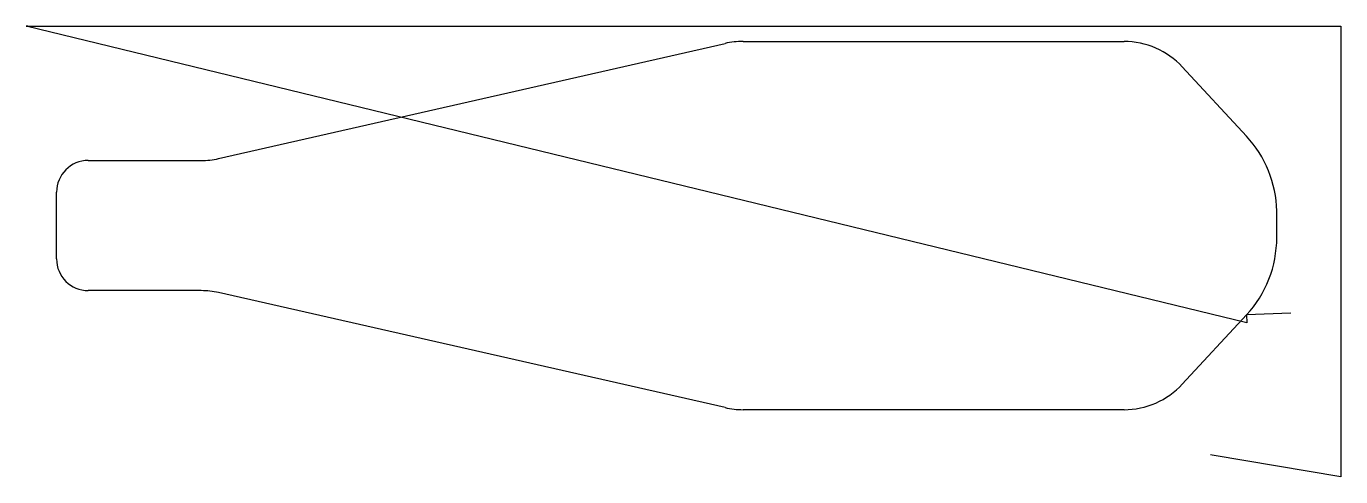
# Model space of a CAD drawing. Header units: metres. Extents: x 0 to 828, y 1046 to 1330.
import ezdxf

# ---------------------------------------------------------------- set-up
doc = ezdxf.new("R2010")
doc.units = ezdxf.units.M

msp = doc.modelspace()

# ---------------------------------------------------------------- linework, layer by layer
at = {"layer": 'TOOL_0'}
for p, q in [((768.651, 1142.701), (0.001, 1329.578)), ((0.001, 1329.578), (1.001, 1329.578)), ((1.001, 1329.578), (0.001, 1329.578)), ((0.001, 1329.578), (1.001, 1329.578)), ((1.001, 1329.578), (827.819, 1329.578)), ((827.819, 1329.578), (827.819, 1045.77)), ((121.062, 1246.233), (440.121, 1318.746)), ((451.424, 1320.014), (691.348, 1320.014)), ((728.034, 1303.986), (768.459, 1260.331)), ((39.063, 1245.015), (110.203, 1245.015)), ((19.063, 1183.015), (19.063, 1225.015)), ((110.203, 1163.015), (39.063, 1163.015)), ((440.12, 1089.284), (121.062, 1161.797)), ((768.458, 1147.699), (728.033, 1104.044)), ((796.438, 1148.774), (768.458, 1147.699)), ((768.459, 1147.697), (768.651, 1142.701)), ((691.346, 1088.016), (451.423, 1088.016)), ((746.869, 1059.324), (745.883, 1059.489)), ((827.819, 1045.77), (746.869, 1059.324))]:
    msp.add_line(p, q, dxfattribs=at)
for centre, radius, start, end in [((451.424, 1269.014), 51, 90, 102.804565), ((691.348, 1270.014), 50, 42.800329, 90), ((715.744, 1211.553), 71.82, 1.358725, 42.778562), ((39.063, 1225.015), 20, 90, 180), ((110.203, 1294.015), 49, 270, 282.803644), ((67.508, 1204.014), 720.095, 359.397906, 0.735378), ((715.814, 1196.447), 71.75, 317.199885, 0), ((39.063, 1183.015), 20, 180, 270), ((110.203, 1114.015), 49, 77.196356, 90), ((691.347, 1138.016), 50, 269.998854, 317.199671), ((451.423, 1139.016), 51, 257.195435, 270)]:
    msp.add_arc(centre, radius, start, end, dxfattribs=at)

doc.saveas('drawing.dxf')
